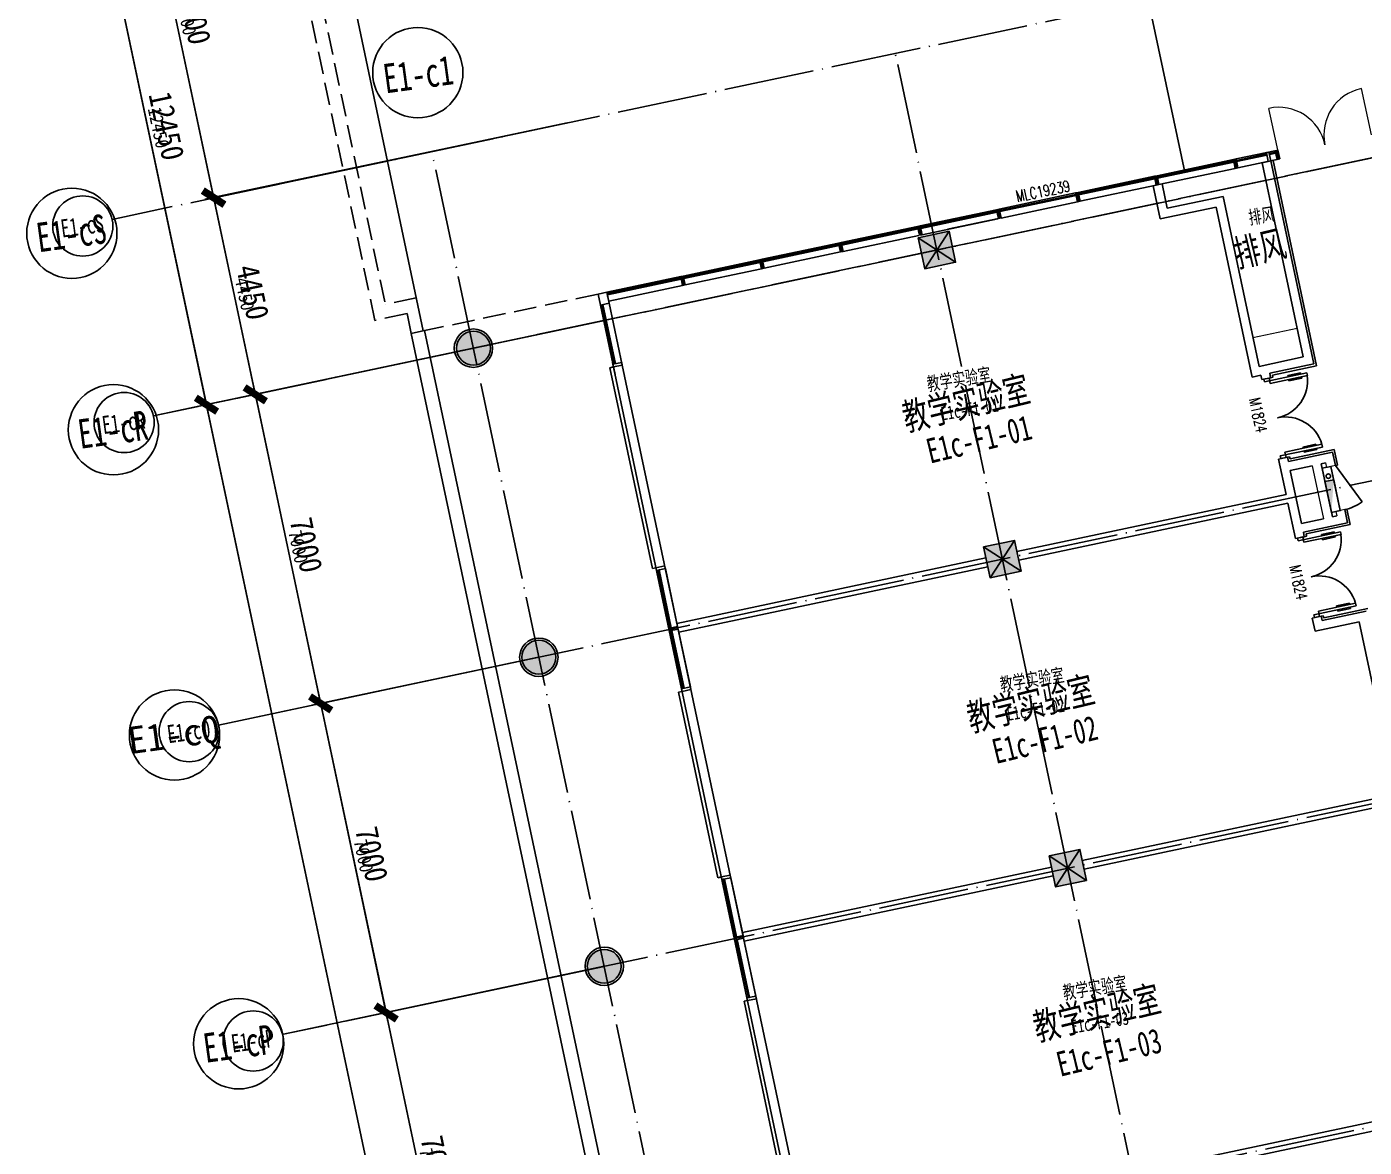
# Model space of a CAD drawing. Header units: millimetres. Extents: x 347599 to 1495443, y -100002 to 152717.
# Drawn here: x 1310786 to 1340429, y 75999 to 100825 of the extents above; entities that cross this region are included whole.
import ezdxf
from ezdxf.enums import TextEntityAlignment as Align

# ---------------------------------------------------------------- set-up
doc = ezdxf.new("R2010")
doc.units = ezdxf.units.MM
doc.header["$LTSCALE"] = 1000
doc.header["$PDMODE"] = 1
for name, pattern in [('DASH', [0.35, 0.25, -0.1]), ('E-RG-1F$0$$0$DOTE', [2.42, 2, -0.2, 0.02, -0.2]), ('XRE2$0$HIDDEN', [0.375, 0.25, -0.125])]:
    doc.linetypes.add(name, pattern=pattern)
doc.layers.get('0').update_dxf_attribs({"linetype": 'CONTINUOUS'})
doc.layers.get('Defpoints').update_dxf_attribs({"linetype": 'CONTINUOUS'})
for name, color, linetype in [('00外装饰面', 21, 'CONTINUOUS'), ('A-------', 18, 'CONTINUOUS'), ('A-SYMB-DOOR', 13, 'CONTINUOUS'), ('A-SYMB-DOOR1', 4, 'CONTINUOUS'), ('A—墙体', 7, 'CONTINUOUS'), ('A—文字索引', 40, 'CONTINUOUS'), ('A—楼梯、电梯、栏杆', 50, 'CONTINUOUS'), ('A—轴线、尺寸', 1, 'CONTINUOUS'), ('A—门窗', 135, 'CONTINUOUS'), ('E-RG-1F$0$A-DIMS-100', 1, 'CONTINUOUS'), ('E-RG-1F$0$A-SYMB', 4, 'CONTINUOUS'), ('E1-RI-1F$0$A-TILE', 44, 'CONTINUOUS'), ('I-平顶-消防设施（防火卷帘）', 10, 'CONTINUOUS'), ('I—平面—文字', 40, 'CONTINUOUS'), ('I—平面—文字（放大1：100）', 40, 'XRE2$0$HIDDEN'), ('I—平面—消防设施', 10, 'CONTINUOUS'), ('I—平面—装饰面层线', 192, 'CONTINUOUS'), ('I—平面—门', 22, 'CONTINUOUS'), ('轴线100', 1, 'CONTINUOUS')]:
    doc.layers.add(name, color=color, linetype=linetype)
for name, color, linetype, lineweight in [('E1-RI-1F$0$A-DOOR', 32, 'CONTINUOUS', 5), ('E1-RI-1F$0$A-GLAZ-CWMG', 3, 'CONTINUOUS', 5), ('E1-RI-1F$0$A-WALL', 7, 'CONTINUOUS', 5)]:
    doc.layers.add(name, color=color, linetype=linetype, lineweight=lineweight)
doc.styles.add('ARIAL', font='simhei.ttf', dxfattribs={"width": 0.9})
doc.styles.add('ECADI-TXT', font='simplex.shx', dxfattribs={"bigfont": 'hztxt.shx'})
doc.styles.add('XD2008', font='simhei.ttf', dxfattribs={"width": 0.7})
doc.dimstyles.new('200', dxfattribs={"dimscale": 200, "dimtxt": 2.5, "dimasz": 2, "dimexe": 1, "dimexo": 1, "dimgap": 0.8, "dimtad": 1, "dimdec": 0, "dimdsep": 46, "dimtxsty": 'ARIAL', "dimblk1": 'ARCHTICK', "dimblk2": 'ARCHTICK', "dimsah": 1, "dimcen": -0.9, "dimdle": 1, "dimclrd": 256, "dimclre": 256, "dimclrt": 40, "dimaunit": 1, "dimadec": 0, "dimazin": 0, "dimtfac": 0.35, "dimtdec": 0, "dimtix": 1, "dimtmove": 2, "dimatfit": 3, "dimldrblk": 'ARCHTICK', "dimfxl": 0, "dimtvp": 0.8, "dimtolj": 1, "dimtzin": 0, "dimarcsym": 0})
doc.dimstyles.new('副本 100', dxfattribs={"dimscale": 100, "dimtxt": 2.5, "dimasz": 2, "dimexe": 1, "dimexo": 1, "dimgap": 0.8, "dimtad": 1, "dimdec": 0, "dimdsep": 46, "dimtxsty": 'ARIAL', "dimblk1": 'ARCHTICK', "dimblk2": 'ARCHTICK', "dimsah": 1, "dimcen": -0.9, "dimdle": 1, "dimclrd": 256, "dimclre": 256, "dimclrt": 40, "dimaunit": 1, "dimadec": 0, "dimazin": 0, "dimtfac": 0.35, "dimtdec": 0, "dimtix": 1, "dimtmove": 2, "dimatfit": 3, "dimldrblk": 'ARCHTICK', "dimfxl": 0, "dimtvp": 0.8, "dimtolj": 1, "dimtzin": 0, "dimarcsym": 0})

# ---------------------------------------------------------------- blocks, each defined once
blk = doc.blocks.new('E1-RI-1F$0$$DORLIB2D$00000011')
for p, q in [((-0.483, 0.396), (-0.483, 0.235)), ((-0.483, 0.396), (-0.467, 0.396)), ((-0.467, 0.471), (-0.467, -0.062)), ((-0.467, 0.471), (-0.433, 0.471)), ((-0.433, 0.471), (-0.433, 0.004)), ((-0.417, 0.396), (-0.433, 0.396)), ((-0.417, 0.396), (-0.417, 0.235)), ((0.417, 0.396), (0.417, 0.235)), ((0.417, 0.396), (0.433, 0.396)), ((0.433, 0.471), (0.433, 0.004)), ((0.467, 0.471), (0.433, 0.471)), ((0.467, 0.471), (0.467, -0.062)), ((0.483, 0.396), (0.467, 0.396)), ((0.483, 0.396), (0.483, 0.235)), ((-0.483, 0.235), (-0.467, 0.235)), ((-0.417, 0.235), (-0.433, 0.235)), ((0.417, 0.235), (0.433, 0.235)), ((0.483, 0.235), (0.467, 0.235)), ((-0.5, 0.004), (-0.433, 0.004)), ((-0.5, 0.004), (-0.5, -0.062)), ((0.5, 0.004), (0.433, 0.004)), ((0.5, 0.004), (0.5, -0.062)), ((-0.5, -0.062), (-0.467, -0.062)), ((0.5, -0.062), (0.467, -0.062))]:
    blk.add_line(p, q)
for centre, start, end in [((-0.467, 0.004), 0, 85.904), ((0.467, 0.004), 94.096, 180)]:
    blk.add_arc(centre, 0.467, start, end)
blk = doc.blocks.new('E1-RI-1F$0$RECTANGULAR_MULLION_-_600A')
at = {"layer": 'E1-RI-1F$0$A-GLAZ-CWMG', "color": 9}
for p, q in [((28945, 83145), (28945, 84455)), ((29145, 84455), (29145, 83145))]:
    blk.add_line(p, q, dxfattribs=at)
blk = doc.blocks.new('E1-RI-1F$0$MRY_CW-DOOR-2_ALUMINUM_-_2')
at = {"layer": 'E1-RI-1F$0$A-DOOR'}
for p, q in [((-1000, 12.7), (-1000, 1009.525)), ((1000, 12.7), (1000, 1015.875))]:
    blk.add_line(p, q, dxfattribs=at)
for centre, radius, start, end in [((-1000, 12.7), 996.825, 360, 90), ((1000, 12.7), 1003.175, 90, 180)]:
    blk.add_arc(centre, radius, start, end, dxfattribs=at)
blk = doc.blocks.new('E1-RI-1F$0$RECTANGULAR_MULLION_-_6002')
at = {"layer": 'A—门窗'}
for p, q in [((28089, 115221), (29813, 115345)), ((29827, 115145), (28678, 115063))]:
    blk.add_line(p, q, dxfattribs=at)
blk = doc.blocks.new('E1-RI-1F$0$RECTANGULAR_MULLION_-_6003')
at = {"layer": 'A—门窗'}
for p, q in [((31657, 115477), (33381, 115601)), ((33396, 115401), (31671, 115277))]:
    blk.add_line(p, q, dxfattribs=at)
blk = doc.blocks.new('E1-RI-1F$0$RECTANGULAR_MULLION_-_6004')
at = {"layer": 'A—门窗'}
for p, q in [((26304, 115093), (28029, 115217)), ((28029, 115016), (26319, 114893))]:
    blk.add_line(p, q, dxfattribs=at)
blk = doc.blocks.new('E1-RI-1F$0$XFX-BX')
blk.add_lwpolyline([(0, 0), (0, 200), (700, 200), (700, 0)], close=True)
blk.add_solid([(0, 0), (0, 0), (700, 0), (700, 200)])
blk = doc.blocks.new('_ArchTick')
at = {"color": 0, "linetype": 'ByBlock', "const_width": 0.4}
blk.add_lwpolyline([(-0.5, -0.5), (0.5, 0.5)], dxfattribs=at)
blk = doc.blocks.new('*D208')
at = {"layer": 'A—轴线、尺寸', "linetype": 'ByBlock', "lineweight": -2}
for p, q in [((1320932, 93756), (1314573, 92410)), ((1314727, 92647), (1332983, 6408)), ((1339105, 7909), (1332746, 6562))]:
    blk.add_line(p, q, dxfattribs=at)
at = {"layer": 'Defpoints', "color": 0, "linetype": 'ByBlock'}
for p in [(1321128, 93798), (1339301, 7950), (1332942, 6604)]:
    blk.add_point(p, dxfattribs=at)
at = {"layer": 'A—轴线、尺寸', "linetype": 'ByBlock', "lineweight": -2, "xscale": 400, "yscale": 400, "zscale": 400}
for p, rotation in [((1314769, 92451), 101.9526484623862), ((1332942, 6604), 281.9526484623862)]:
    blk.add_blockref('_ArchTick', p, dxfattribs=dict(at, rotation=rotation))
at = {"layer": 'A—轴线、尺寸', "color": 40, "linetype": 'ByBlock', "insert": (1324259, 49613), "char_height": 500, "attachment_point": 5, "rotation": 281.9526, "style": 'ARIAL'}
blk.add_mtext('\\A1;87750', dxfattribs=at)
blk = doc.blocks.new('*D220')
at = {"layer": 'A—轴线、尺寸', "linetype": 'ByBlock', "lineweight": -2}
for p, q in [((1323446, 79978), (1318554, 78942)), ((1318708, 79180), (1320241, 71940)), ((1324895, 73130), (1320004, 72094))]:
    blk.add_line(p, q, dxfattribs=at)
at = {"layer": 'Defpoints', "color": 0, "linetype": 'ByBlock'}
for p in [(1323641, 80019), (1325091, 73171), (1320199, 72136)]:
    blk.add_point(p, dxfattribs=at)
at = {"layer": 'A—轴线、尺寸', "linetype": 'ByBlock', "lineweight": -2, "xscale": 400, "yscale": 400, "zscale": 400}
for p, rotation in [((1318750, 78984), 101.9526484623862), ((1320199, 72136), 281.9526484623862)]:
    blk.add_blockref('_ArchTick', p, dxfattribs=dict(at, rotation=rotation))
at = {"layer": 'A—轴线、尺寸', "color": 40, "linetype": 'ByBlock', "insert": (1319878, 75645), "char_height": 500, "attachment_point": 5, "rotation": 281.9526, "style": 'ARIAL'}
blk.add_mtext('\\A1;7000', dxfattribs=at)
blk = doc.blocks.new('*D221')
at = {"layer": 'A—轴线、尺寸', "linetype": 'ByBlock', "lineweight": -2}
for p, q in [((1321996, 86826), (1317104, 85791)), ((1317259, 86028), (1318791, 78788)), ((1323446, 79978), (1318554, 78942))]:
    blk.add_line(p, q, dxfattribs=at)
at = {"layer": 'Defpoints', "color": 0, "linetype": 'ByBlock'}
for p in [(1322192, 86868), (1323641, 80019), (1318750, 78984)]:
    blk.add_point(p, dxfattribs=at)
at = {"layer": 'A—轴线、尺寸', "linetype": 'ByBlock', "lineweight": -2, "xscale": 400, "yscale": 400, "zscale": 400}
for p, rotation in [((1317300, 85832), 101.9526484623862), ((1318750, 78984), 281.9526484623862)]:
    blk.add_blockref('_ArchTick', p, dxfattribs=dict(at, rotation=rotation))
at = {"layer": 'A—轴线、尺寸', "color": 40, "linetype": 'ByBlock', "insert": (1318429, 82493), "char_height": 500, "attachment_point": 5, "rotation": 281.9526, "style": 'ARIAL'}
blk.add_mtext('\\A1;7000', dxfattribs=at)
blk = doc.blocks.new('*D222')
at = {"layer": 'A—轴线、尺寸', "linetype": 'ByBlock', "lineweight": -2}
for p, q in [((1320546, 93674), (1315655, 92639)), ((1315809, 92876), (1317341, 85636)), ((1321996, 86826), (1317104, 85791))]:
    blk.add_line(p, q, dxfattribs=at)
at = {"layer": 'Defpoints', "color": 0, "linetype": 'ByBlock'}
for p in [(1320742, 93716), (1322192, 86868), (1317300, 85832)]:
    blk.add_point(p, dxfattribs=at)
at = {"layer": 'A—轴线、尺寸', "linetype": 'ByBlock', "lineweight": -2, "xscale": 400, "yscale": 400, "zscale": 400}
for p, rotation in [((1315850, 92680), 101.9526484623862), ((1317300, 85832), 281.9526484623862)]:
    blk.add_blockref('_ArchTick', p, dxfattribs=dict(at, rotation=rotation))
at = {"layer": 'A—轴线、尺寸', "color": 40, "linetype": 'ByBlock', "insert": (1316979, 89342), "char_height": 500, "attachment_point": 5, "rotation": 281.9526, "style": 'ARIAL'}
blk.add_mtext('\\A1;7000', dxfattribs=at)
blk = doc.blocks.new('*D223')
at = {"layer": 'A—轴线、尺寸', "linetype": 'ByBlock', "lineweight": -2}
for p, q in [((1322329, 106778), (1311995, 104590)), ((1312149, 104827), (1314810, 92256)), ((1321116, 93795), (1314573, 92410))]:
    blk.add_line(p, q, dxfattribs=at)
at = {"layer": 'Defpoints', "color": 0, "linetype": 'ByBlock'}
for p in [(1322524, 106819), (1321312, 93836), (1314769, 92451)]:
    blk.add_point(p, dxfattribs=at)
at = {"layer": 'A—轴线、尺寸', "linetype": 'ByBlock', "lineweight": -2, "xscale": 400, "yscale": 400, "zscale": 400}
for p, rotation in [((1312190, 104631), 101.9526484623862), ((1314769, 92451), 281.9526484623862)]:
    blk.add_blockref('_ArchTick', p, dxfattribs=dict(at, rotation=rotation))
at = {"layer": 'A—轴线、尺寸', "color": 40, "linetype": 'ByBlock', "insert": (1313883, 98627), "char_height": 500, "attachment_point": 5, "rotation": 281.9526, "style": 'ARIAL'}
blk.add_mtext('\\A1;12450', dxfattribs=at)
blk = doc.blocks.new('*D320')
at = {"layer": 'A—轴线、尺寸', "linetype": 'ByBlock', "lineweight": -2}
for p, q in [((1322667, 98672), (1314733, 96992)), ((1315892, 92484), (1314887, 97229)), ((1323589, 94318), (1315655, 92639))]:
    blk.add_line(p, q, dxfattribs=at)
at = {"layer": 'Defpoints', "color": 0, "linetype": 'ByBlock'}
for p in [(1322863, 98713), (1314929, 97034), (1323784, 94360)]:
    blk.add_point(p, dxfattribs=at)
at = {"layer": 'A—轴线、尺寸', "linetype": 'ByBlock', "lineweight": -2, "xscale": 400, "yscale": 400, "zscale": 400}
for p, rotation in [((1314929, 97034), 101.9544798032414), ((1315850, 92680), 281.9544798032413)]:
    blk.add_blockref('_ArchTick', p, dxfattribs=dict(at, rotation=rotation))
at = {"layer": 'A—轴线、尺寸', "color": 40, "linetype": 'ByBlock', "insert": (1315793, 94942), "char_height": 500, "attachment_point": 5, "rotation": 281.9545, "style": 'ARIAL'}
blk.add_mtext('\\A1;4450', dxfattribs=at)
blk = doc.blocks.new('*D321')
at = {"layer": 'A—轴线、尺寸', "linetype": 'ByBlock', "lineweight": -2}
for p, q in [((1321019, 106501), (1313083, 104830)), ((1314968, 96847), (1313237, 105067)), ((1322667, 98672), (1314731, 97002))]:
    blk.add_line(p, q, dxfattribs=at)
at = {"layer": 'Defpoints', "color": 0, "linetype": 'ByBlock'}
for p in [(1321215, 106542), (1313279, 104872), (1322863, 98713)]:
    blk.add_point(p, dxfattribs=at)
at = {"layer": 'A—轴线、尺寸', "linetype": 'ByBlock', "lineweight": -2, "xscale": 400, "yscale": 400, "zscale": 400}
for p, rotation in [((1313279, 104872), 101.8860233976403), ((1314926, 97043), 281.8860233976403)]:
    blk.add_blockref('_ArchTick', p, dxfattribs=dict(at, rotation=rotation))
at = {"layer": 'A—轴线、尺寸', "color": 40, "linetype": 'ByBlock', "insert": (1314506, 101042), "char_height": 500, "attachment_point": 5, "rotation": 281.886, "style": 'ARIAL'}
blk.add_mtext('\\A1;8000', dxfattribs=at)
blk = doc.blocks.new('E-RG-1F$0$十字坐标点')
at = {"layer": 'E-RG-1F$0$A-SYMB'}
for points in [[(-284, -98), (284, 98)], [(-98, 284), (98, -284)]]:
    blk.add_lwpolyline(points, dxfattribs=at)
blk = doc.blocks.new('ECADI-TAG-DOOR')
blk = doc.blocks.new('*D456')
at = {"layer": 'Defpoints', "color": 0, "linetype": 'Continuous'}
for p in [(1321128, 93798), (1339301, 7950), (1332942, 6604)]:
    blk.add_point(p, dxfattribs=at)
at = {"layer": '轴线100', "linetype": 'Continuous', "lineweight": -2}
for p, q in [((1321030, 93777), (1314671, 92431)), ((1314748, 92549), (1332963, 6506)), ((1339203, 7929), (1332844, 6583))]:
    blk.add_line(p, q, dxfattribs=at)
at = {"layer": '轴线100', "linetype": 'Continuous', "lineweight": -2, "xscale": 200, "yscale": 200, "zscale": 200}
for p, rotation in [((1314769, 92451), 101.9526484623766), ((1332942, 6604), 281.9526484623766)]:
    blk.add_blockref('_ArchTick', p, dxfattribs=dict(at, rotation=rotation))
at = {"layer": '轴线100', "color": 40, "linetype": 'Continuous', "insert": (1324082, 49576), "char_height": 300, "attachment_point": 5, "rotation": 281.9526, "style": 'ARIAL'}
blk.add_mtext('\\A1;87750', dxfattribs=at)
blk = doc.blocks.new('*D468')
at = {"layer": 'Defpoints', "color": 0, "linetype": 'Continuous'}
for p in [(1323641, 80019), (1325091, 73171), (1320199, 72136)]:
    blk.add_point(p, dxfattribs=at)
at = {"layer": '轴线100', "linetype": 'Continuous', "lineweight": -2}
for p, q in [((1323543, 79999), (1318652, 78963)), ((1318729, 79082), (1320220, 72038)), ((1324993, 73150), (1320102, 72115))]:
    blk.add_line(p, q, dxfattribs=at)
at = {"layer": '轴线100', "linetype": 'Continuous', "lineweight": -2, "xscale": 200, "yscale": 200, "zscale": 200}
for p, rotation in [((1318750, 78984), 101.9526484623766), ((1320199, 72136), 281.9526484623766)]:
    blk.add_blockref('_ArchTick', p, dxfattribs=dict(at, rotation=rotation))
at = {"layer": '轴线100', "color": 40, "linetype": 'Continuous', "insert": (1319701, 75608), "char_height": 300, "attachment_point": 5, "rotation": 281.9526, "style": 'ARIAL'}
blk.add_mtext('\\A1;7000', dxfattribs=at)
blk = doc.blocks.new('*D469')
at = {"layer": 'Defpoints', "color": 0, "linetype": 'Continuous'}
for p in [(1322192, 86868), (1323641, 80019), (1318750, 78984)]:
    blk.add_point(p, dxfattribs=at)
at = {"layer": '轴线100', "linetype": 'Continuous', "lineweight": -2}
for p, q in [((1322094, 86847), (1317202, 85811)), ((1317279, 85930), (1318770, 78886)), ((1323543, 79999), (1318652, 78963))]:
    blk.add_line(p, q, dxfattribs=at)
at = {"layer": '轴线100', "linetype": 'Continuous', "lineweight": -2, "xscale": 200, "yscale": 200, "zscale": 200}
for p, rotation in [((1317300, 85832), 101.9526484623766), ((1318750, 78984), 281.9526484623766)]:
    blk.add_blockref('_ArchTick', p, dxfattribs=dict(at, rotation=rotation))
at = {"layer": '轴线100', "color": 40, "linetype": 'Continuous', "insert": (1318251, 82456), "char_height": 300, "attachment_point": 5, "rotation": 281.9526, "style": 'ARIAL'}
blk.add_mtext('\\A1;7000', dxfattribs=at)
blk = doc.blocks.new('*D470')
at = {"layer": 'Defpoints', "color": 0, "linetype": 'Continuous'}
for p in [(1320742, 93716), (1322192, 86868), (1317300, 85832)]:
    blk.add_point(p, dxfattribs=at)
at = {"layer": '轴线100', "linetype": 'Continuous', "lineweight": -2}
for p, q in [((1320644, 93695), (1315752, 92660)), ((1315830, 92778), (1317321, 85734)), ((1322094, 86847), (1317202, 85811))]:
    blk.add_line(p, q, dxfattribs=at)
at = {"layer": '轴线100', "linetype": 'Continuous', "lineweight": -2, "xscale": 200, "yscale": 200, "zscale": 200}
for p, rotation in [((1315850, 92680), 101.9526484623766), ((1317300, 85832), 281.9526484623766)]:
    blk.add_blockref('_ArchTick', p, dxfattribs=dict(at, rotation=rotation))
at = {"layer": '轴线100', "color": 40, "linetype": 'Continuous', "insert": (1316802, 89304), "char_height": 300, "attachment_point": 5, "rotation": 281.9526, "style": 'ARIAL'}
blk.add_mtext('\\A1;7000', dxfattribs=at)
blk = doc.blocks.new('*D471')
at = {"layer": 'Defpoints', "color": 0, "linetype": 'Continuous'}
for p in [(1322524, 106819), (1321312, 93836), (1314769, 92451)]:
    blk.add_point(p, dxfattribs=at)
at = {"layer": '轴线100', "linetype": 'Continuous', "lineweight": -2}
for p, q in [((1322426, 106798), (1312092, 104611)), ((1312170, 104729), (1314789, 92353)), ((1321214, 93816), (1314671, 92431))]:
    blk.add_line(p, q, dxfattribs=at)
at = {"layer": '轴线100', "linetype": 'Continuous', "lineweight": -2, "xscale": 200, "yscale": 200, "zscale": 200}
for p, rotation in [((1312190, 104631), 101.9526484623766), ((1314769, 92451), 281.9526484623766)]:
    blk.add_blockref('_ArchTick', p, dxfattribs=dict(at, rotation=rotation))
at = {"layer": '轴线100', "color": 40, "linetype": 'Continuous', "insert": (1313706, 98589), "char_height": 300, "attachment_point": 5, "rotation": 281.9526, "style": 'ARIAL'}
blk.add_mtext('\\A1;12450', dxfattribs=at)
blk = doc.blocks.new('*D564')
at = {"layer": 'Defpoints', "color": 0, "linetype": 'Continuous'}
for p in [(1322863, 98713), (1314929, 97034), (1323784, 94360)]:
    blk.add_point(p, dxfattribs=at)
at = {"layer": '轴线100', "linetype": 'Continuous', "lineweight": -2}
for p, q in [((1322765, 98693), (1314831, 97013)), ((1315871, 92582), (1314908, 97131)), ((1323686, 94339), (1315753, 92659))]:
    blk.add_line(p, q, dxfattribs=at)
at = {"layer": '轴线100', "linetype": 'Continuous', "lineweight": -2, "xscale": 200, "yscale": 200, "zscale": 200}
for p, rotation in [((1314929, 97034), 101.9544798032414), ((1315850, 92680), 281.9544798032413)]:
    blk.add_blockref('_ArchTick', p, dxfattribs=dict(at, rotation=rotation))
at = {"layer": '轴线100', "color": 40, "linetype": 'Continuous', "insert": (1315616, 94905), "char_height": 300, "attachment_point": 5, "rotation": 281.9545, "style": 'ARIAL'}
blk.add_mtext('\\A1;4450', dxfattribs=at)
blk = doc.blocks.new('*D565')
at = {"layer": 'Defpoints', "color": 0, "linetype": 'Continuous'}
for p in [(1321215, 106542), (1313279, 104872), (1322863, 98713)]:
    blk.add_point(p, dxfattribs=at)
at = {"layer": '轴线100', "linetype": 'Continuous', "lineweight": -2}
for p, q in [((1321117, 106521), (1313181, 104851)), ((1314947, 96945), (1313258, 104969)), ((1322765, 98693), (1314829, 97022))]:
    blk.add_line(p, q, dxfattribs=at)
at = {"layer": '轴线100', "linetype": 'Continuous', "lineweight": -2, "xscale": 200, "yscale": 200, "zscale": 200}
for p, rotation in [((1313279, 104872), 101.8860233976403), ((1314926, 97043), 281.8860233976403)]:
    blk.add_blockref('_ArchTick', p, dxfattribs=dict(at, rotation=rotation))
at = {"layer": '轴线100', "color": 40, "linetype": 'Continuous', "insert": (1314329, 101005), "char_height": 300, "attachment_point": 5, "rotation": 281.886, "style": 'ARIAL'}
blk.add_mtext('\\A1;8000', dxfattribs=at)

msp = doc.modelspace()

# ---------------------------------------------------------------- hatches: boundary and pattern name
at = {"layer": 'A-------'}
for points in [[(1330542.9, 96148.3), (1331227.8, 96293.2), (1331372.7, 95608.4), (1330687.9, 95463.5)], [(1331992.7, 89300), (1332677.5, 89445), (1332822.5, 88760.2), (1332137.6, 88615.2)], [(1333442.4, 82451.8), (1334127.2, 82596.8), (1334272.2, 81912), (1333587.4, 81767)]]:
    msp.add_hatch(color=256, dxfattribs=at).paths.add_polyline_path(points)
h = msp.add_hatch(color=256, dxfattribs=at)
edge = h.paths.add_edge_path()
edge.add_arc((1320685.5, 93703.8), 375, 0, 360)
h = msp.add_hatch(color=256, dxfattribs=at)
edge = h.paths.add_edge_path()
edge.add_arc((1322135.2, 86855.5), 375, 0, 360)
h = msp.add_hatch(color=256, dxfattribs=at)
edge = h.paths.add_edge_path()
edge.add_arc((1323584.9, 80007.3), 375, 0, 360)

# ---------------------------------------------------------------- linework, layer by layer
at = {"elevation": 0}
for points in [[(1330542.9, 96148.3), (1331227.8, 96293.2), (1331372.7, 95608.4), (1330687.9, 95463.5)], [(1331992.7, 89300), (1332677.5, 89445), (1332822.5, 88760.2), (1332137.6, 88615.2)], [(1333442.4, 82451.8), (1334127.2, 82596.8), (1334272.2, 81912), (1333587.4, 81767)]]:
    msp.add_lwpolyline(points, close=True, dxfattribs=at)
for centre in [(1320685.5, 93703.8, 0), (1322135.2, 86855.5, 0), (1323584.9, 80007.3, 0)]:
    msp.add_circle(centre, 375)
at = {"layer": '00外装饰面', "linetype": 'ByBlock', "ltscale": 5}
for centre in [(1320683.9, 93703.4), (1322135.2, 86855.5), (1323584.9, 80007.3)]:
    msp.add_circle(centre, 425, dxfattribs=at)
at = {"layer": 'A—墙体'}
for p, q in [((1339311.8, 93353.8), (1338359.2, 97853.9)), ((1339074.7, 93508), (1338163.5, 97812.5)), ((1335907.2, 96568.3), (1335752, 97302)), ((1336061.5, 96805.4), (1335947.6, 97343.4)), ((1336061.5, 96805.4), (1337299.1, 97067.4)), ((1338096.4, 93300.9), (1337299.1, 97067.4)), ((1335907.2, 96568.3), (1337144.8, 96830.3)), ((1337942.2, 93063.8), (1337144.8, 96830.3)), ((1338096.4, 93300.9), (1339074.7, 93508)), ((1323984.7, 93328.7), (1332391.3, 53617.4)), ((1337942.2, 93063.8), (1338137.8, 93105.2)), ((1338158.5, 93007.4), (1338137.8, 93105.2)), ((1338333.5, 93146.6), (1339311.8, 93353.8)), ((1338354.2, 93048.8), (1338333.5, 93146.6)), ((1338158.5, 93007.4), (1338354.2, 93048.8)), ((1338747.7, 91190), (1339726, 91397.1)), ((1339788.2, 91103.6), (1339726, 91397.1)), ((1338531.3, 91246.4), (1338727, 91287.8)), ((1338697, 90463.8), (1338531.3, 91246.4)), ((1338747.7, 91190), (1338727, 91287.8)), ((1338789.1, 90994.3), (1339278.3, 91097.9)), ((1339473.9, 91139.3), (1339571.8, 91160)), ((1339722.5, 89965.3), (1339473.9, 91139.3)), ((1339037.6, 89820.4), (1338789.1, 90994.3)), ((1332729.3, 89200.4), (1338697, 90463.8)), ((1332770.7, 89004.8), (1338738.4, 90268.1)), ((1338738.4, 90268.1), (1338904.1, 89485.4)), ((1340057.4, 89831.8), (1339995.3, 90125.3)), ((1339037.6, 89820.4), (1339526.8, 89923.9)), ((1339079.1, 89624.7), (1340057.4, 89831.8)), ((1339722.5, 89965.3), (1339820.3, 89986)), ((1338904.1, 89485.4), (1339099.8, 89526.9)), ((1339079.1, 89624.7), (1339099.8, 89526.9)), ((1325196.2, 87605.7), (1332044.4, 89055.5)), ((1325237.6, 87410.1), (1332085.9, 88859.8)), ((1339276.9, 87724.5), (1339472.6, 87765.9)), ((1339472.6, 87765.9), (1339493.3, 87668.1)), ((1339493.3, 87668.1), (1340471.6, 87875.2)), ((1339276.9, 87724.5), (1339339, 87431)), ((1339339, 87431), (1340317.3, 87638.1)), ((1339827.5, 87534.4), (1340317.3, 87638.1)), ((1341125.1, 83822.6), (1340317.3, 87638.1)), ((1334179, 82352.2), (1341125.7, 83822.8)), ((1334220.4, 82156.5), (1341166.9, 83627.1)), ((1326645.9, 80757.5), (1333494.2, 82207.2)), ((1326687.4, 80561.8), (1333535.6, 82011.6)), ((1335628.7, 75504), (1341596.5, 76767.3)), ((1335670.1, 75308.3), (1341637.9, 76571.6))]:
    msp.add_line(p, q, dxfattribs=at)
at = {"layer": 'A—楼梯、电梯、栏杆', "linetype": 'DASH', "ltscale": 2}
for p, q in [((1311048.7, 129723.8), (1318501.7, 94319.2)), ((1311408.6, 129470.2), (1318733.4, 94674.8)), ((1323447.6, 94901.6), (1319572.7, 94085.9)), ((1319418.2, 94819.8), (1318733, 94674.8)), ((1319214.6, 94470.1), (1318501.7, 94319.2)), ((1319307.9, 94029.8), (1319214.6, 94470.1)), ((1319601.3, 94091.9), (1319307.9, 94029.8)), ((1319601.3, 94091.9), (1319307.9, 94029.8))]:
    msp.add_line(p, q, dxfattribs=at)
at = {"layer": 'A—楼梯、电梯、栏杆'}
for p, q in [((1334111.2, 108658.5), (1336451.4, 97603.5)), ((1316923.4, 106671.2), (1319572.7, 94085.9)), ((1319307.9, 94029.8), (1339221.2, -34.8)), ((1319601.3, 94091.9), (1338211.4, 6183.6)), ((1319601.3, 94091.9), (1339517.8, 12.6))]:
    msp.add_line(p, q, dxfattribs=at)
at = {"layer": 'A—轴线、尺寸', "linetype": 'E-RG-1F$0$$0$DOTE'}
for p, q in [((1347156.8, 103856.2), (1312676.9, 96557)), ((1350566.1, 100029.3), (1313593.5, 92202.4)), ((1338807, 8100.8), (1319763.9, 98057.3)), ((1351524.5, 93077), (1315035.2, 85352.5)), ((1352950.3, 86223.7), (1316477, 78502.6)), ((1354400.1, 79375.5), (1317918.8, 71652.7))]:
    msp.add_line(p, q, dxfattribs=at)
at = {"layer": 'A—轴线、尺寸', "linetype": 'ByBlock'}
for centre in [(1319452.4, 99809), (1311785.6, 96249.3), (1312707.2, 91895.8), (1314059.6, 85133.2), (1315484.3, 78290.9)]:
    msp.add_circle(centre, 1000, dxfattribs=at)
at = {"layer": 'A—门窗'}
for p, q in [((1337535.4, 97852.7), (1335844, 97494.7)), ((1335849.3, 97469.8), (1337540.6, 97827.9)), ((1337540.6, 97827.9), (1337535.4, 97852.7)), ((1337587.7, 97895), (1338484.1, 98084.7)), ((1338265.4, 98007.2), (1337594.1, 97865.1)), ((1337599.3, 97840.3), (1338270.6, 97982.4)), ((1337629.1, 97699.4), (1338525.5, 97889.1)), ((1338359.2, 97853.9), (1338163.5, 97812.5)), ((1338270.6, 97982.4), (1338265.4, 98007.2)), ((1338324.1, 98019.7), (1338461, 98048.6)), ((1338329.3, 97994.8), (1338466.3, 98023.8)), ((1335785.3, 97482.3), (1334094, 97124.3)), ((1334099.3, 97099.4), (1335790.6, 97457.4)), ((1335790.6, 97457.4), (1335785.3, 97482.3)), ((1335844, 97494.7), (1335849.3, 97469.8)), ((1334035.3, 97111.8), (1332344, 96753.8)), ((1332349.3, 96729), (1334040.6, 97087)), ((1334040.6, 97087), (1334035.3, 97111.8)), ((1334094, 97124.3), (1334099.3, 97099.4)), ((1332285.3, 96741.4), (1330594, 96383.4)), ((1330599.3, 96358.5), (1332290.6, 96716.6)), ((1332290.6, 96716.6), (1332285.3, 96741.4)), ((1332344, 96753.8), (1332349.3, 96729)), ((1330535.3, 96371), (1328844, 96013)), ((1328849.3, 95988.1), (1330540.6, 96346.1)), ((1330540.6, 96346.1), (1330535.3, 96371)), ((1330594, 96383.4), (1330599.3, 96358.5)), ((1328785.3, 96000.5), (1327094, 95642.5)), ((1327099.2, 95617.7), (1328790.6, 95975.7)), ((1328790.6, 95975.7), (1328785.3, 96000.5)), ((1328844, 96013), (1328849.3, 95988.1)), ((1327035.3, 95630.1), (1325344, 95272.1)), ((1325349.2, 95247.2), (1327040.5, 95605.3)), ((1327040.5, 95605.3), (1327035.3, 95630.1)), ((1327094, 95642.5), (1327099.2, 95617.7)), ((1323643.3, 94943), (1325278.9, 95289.6)), ((1325285.3, 95259.7), (1323649.9, 94913.5)), ((1323655.2, 94888.7), (1325290.5, 95234.8)), ((1325290.5, 95234.8), (1325285.3, 95259.7)), ((1325344, 95272.1), (1325349.2, 95247.2)), ((1323824.2, 93121.3), (1323447.3, 94901.5)), ((1323643.3, 94943), (1323447.6, 94901.6)), ((1323447.6, 94901.6), (1323499.4, 94657)), ((1323695.1, 94698.4), (1323643.3, 94943)), ((1323659.9, 94864.5), (1323665.2, 94839.7)), ((1325320.4, 95093.9), (1323685, 94747.7)), ((1323499.4, 94657), (1323695.1, 94698.4)), ((1323529, 94663.3), (1323806.5, 93352.3)), ((1323831.3, 93357.6), (1323553.8, 94668.5)), ((1323694.8, 94698.4), (1323984.7, 93328.7))]:
    msp.add_line(p, q, dxfattribs=at)
at = {"layer": 'A—门窗', "extrusion": (0, 0, -1)}
for p, q in [((1337587.7, 97895), (1337529, 97882.6)), ((1337529, 97882.6), (1337570.4, 97686.9)), ((1337629.1, 97699.4), (1337587.7, 97895)), ((1338317.8, 98049.5), (1338259.1, 98037.1)), ((1338259.1, 98037.1), (1338300.5, 97841.5)), ((1338300.5, 97841.5), (1338359.2, 97853.9)), ((1338359.2, 97853.9), (1338317.8, 98049.5)), ((1338513.4, 98091), (1338454.7, 98078.5)), ((1338454.7, 98078.5), (1338496.1, 97882.9)), ((1338496.1, 97882.9), (1338554.8, 97895.3)), ((1338554.8, 97895.3), (1338513.4, 98091)), ((1337570.4, 97686.9), (1337629.1, 97699.4)), ((1335837.7, 97524.6), (1335779, 97512.2)), ((1335779, 97512.2), (1335820.4, 97316.5)), ((1335879.1, 97328.9), (1335837.7, 97524.6)), ((1334087.7, 97154.1), (1334029, 97141.7)), ((1334029, 97141.7), (1334070.4, 96946.1)), ((1334070.4, 96946.1), (1334129.1, 96958.5)), ((1334129.1, 96958.5), (1334087.7, 97154.1)), ((1332337.7, 96783.7), (1332279, 96771.3)), ((1332279, 96771.3), (1332320.4, 96575.6)), ((1332379.1, 96588.1), (1332337.7, 96783.7)), ((1330587.7, 96413.3), (1330529, 96400.9)), ((1330529, 96400.9), (1330570.4, 96205.2)), ((1330629.1, 96217.6), (1330587.7, 96413.3)), ((1332320.4, 96575.6), (1332379.1, 96588.1)), ((1328837.7, 96042.8), (1328779, 96030.4)), ((1328779, 96030.4), (1328820.4, 95834.8)), ((1328879.1, 95847.2), (1328837.7, 96042.8)), ((1327087.7, 95672.4), (1327029, 95660)), ((1327029, 95660), (1327070.4, 95464.3)), ((1327070.4, 95464.3), (1327129.1, 95476.7)), ((1327129.1, 95476.7), (1327087.7, 95672.4)), ((1325337.6, 95302), (1325278.9, 95289.6)), ((1325278.9, 95289.6), (1325320.4, 95093.9)), ((1325379.1, 95106.3), (1325337.6, 95302)), ((1323985, 93328.8), (1323972.6, 93387.5))]:
    msp.add_line(p, q, dxfattribs=at)
at = {"layer": 'A—门窗', "color": 252, "linetype": 'Continuous'}
for p, q in [((1336574.1, 97649.2), (1336579.3, 97624.4)), ((1323768.3, 93385.3), (1333795.5, 46018.5)), ((1323789.3, 93287.4), (1323985, 93328.8)), ((1324927, 88877.6), (1324731.3, 88836.1)), ((1324731.3, 88836.1), (1324743.7, 88777.4)), ((1324743.7, 88777.4), (1324939.4, 88818.9)), ((1324798.5, 88789), (1324773.6, 88783.8)), ((1324773.6, 88783.8), (1325044.9, 87502.2)), ((1325069.8, 87507.4), (1324798.5, 88789)), ((1325044.9, 87502.2), (1325069.8, 87507.4)), ((1325082.2, 87448.7), (1325057.4, 87443.5)), ((1325353.5, 86167.1), (1325082.2, 87448.7)), ((1325057.4, 87443.5), (1325328.7, 86161.9)), ((1325328.7, 86161.9), (1325353.5, 86167.1)), ((1326376.7, 82029.3), (1326181, 81987.9)), ((1326181, 81987.9), (1326193.5, 81929.2)), ((1326193.5, 81929.2), (1326389.1, 81970.6)), ((1326248.2, 81940.8), (1326223.3, 81935.5)), ((1326223.3, 81935.5), (1326494.7, 80653.9)), ((1326519.5, 80659.2), (1326248.2, 81940.8)), ((1326389.1, 81970.6), (1326376.7, 82029.3)), ((1326494.7, 80653.9), (1326519.5, 80659.2)), ((1326531.9, 80600.5), (1326507.1, 80595.2)), ((1326507.1, 80595.2), (1326778.4, 79313.6)), ((1326803.2, 79318.9), (1326531.9, 80600.5)), ((1326778.4, 79313.6), (1326803.2, 79318.9))]:
    msp.add_line(p, q, dxfattribs=at)
at = {"layer": 'A—门窗', "color": 252, "linetype": 'Continuous', "extrusion": (0, 0, -1)}
for p, q in [((1335820.4, 97316.5), (1335879.1, 97328.9)), ((1330570.4, 96205.2), (1330629.1, 96217.6)), ((1328820.4, 95834.8), (1328879.1, 95847.2)), ((1325320.4, 95093.9), (1325379.1, 95106.3)), ((1323972.6, 93387.5), (1323776.9, 93346.1)), ((1323776.9, 93346.1), (1323789.3, 93287.4)), ((1323789.3, 93287.4), (1323985, 93328.8)), ((1325210.7, 87537.3), (1325015, 87495.8)), ((1325015, 87495.8), (1325027.5, 87437.1)), ((1325027.5, 87437.1), (1325223.1, 87478.6)), ((1325494.4, 86197), (1325298.8, 86155.5)), ((1325298.8, 86155.5), (1325311.2, 86096.8)), ((1325311.2, 86096.8), (1325506.9, 86138.3)), ((1325506.9, 86138.3), (1325494.4, 86197)), ((1326660.4, 80689), (1326464.8, 80647.6)), ((1326464.8, 80647.6), (1326477.2, 80588.9)), ((1326477.2, 80588.9), (1326672.9, 80630.3)), ((1326672.9, 80630.3), (1326660.4, 80689)), ((1326944.2, 79348.7), (1326748.5, 79307.3)), ((1326748.5, 79307.3), (1326760.9, 79248.6)), ((1326760.9, 79248.6), (1326956.6, 79290)), ((1326956.6, 79290), (1326944.2, 79348.7))]:
    msp.add_line(p, q, dxfattribs=at)
at = {"layer": 'A—门窗'}
for points in [[(1337558.4, 97888.8), (1337599.8, 97693.1)], [(1338484.1, 98084.7), (1338525.5, 97889.1)], [(1335808.4, 97518.4), (1335849.8, 97322.7)], [(1334058.4, 97147.9), (1334099.8, 96952.3)], [(1332308.3, 96777.5), (1332349.8, 96581.8)], [(1330558.3, 96407.1), (1330599.8, 96211.4)], [(1328808.3, 96036.6), (1328849.7, 95841)], [(1327058.3, 95666.2), (1327099.7, 95470.5)], [(1325308.3, 95295.8), (1325349.7, 95100.1)]]:
    msp.add_lwpolyline(points, dxfattribs=at)
at = {"layer": 'Defpoints'}
for p, q in [((1330542.9, 96148.3, 0), (1331372.7, 95608.4, 0)), ((1330687.9, 95463.5, 0), (1331227.8, 96293.2, 0)), ((1331992.7, 89300, 0), (1332822.5, 88760.2, 0)), ((1332137.6, 88615.2, 0), (1332677.5, 89445, 0)), ((1333442.4, 82451.8, 0), (1334272.2, 81912, 0)), ((1333587.4, 81767, 0), (1334127.2, 82596.8, 0))]:
    msp.add_line(p, q, dxfattribs=at)
at = {"layer": 'E-RG-1F$0$A-DIMS-100', "ltscale": 3}
for p, q in [((1320685.5, 93703.8), (1313593.5, 92202.4)), ((1322135.2, 86855.5), (1315035.2, 85352.5)), ((1323584.9, 80007.3), (1316477, 78502.6))]:
    msp.add_line(p, q, dxfattribs=at)
at = {"layer": 'E1-RI-1F$0$A-GLAZ-CWMG'}
msp.add_line((1324939.4, 88818.9), (1324927, 88877.6), dxfattribs=at)
at = {"layer": 'E1-RI-1F$0$A-GLAZ-CWMG', "extrusion": (0, 0, -1)}
msp.add_line((1325223.1, 87478.6), (1325210.7, 87537.3), dxfattribs=at)
at = {"layer": 'E1-RI-1F$0$A-TILE', "color": 44}
for p, q in [((1323789.3, 93287.4), (1323710.8, 93270.7)), ((1323710.8, 93270.7), (1324653, 88819.6)), ((1324731.3, 88836.1), (1324653, 88819.6)), ((1325311.2, 86096.8), (1325232.9, 86080.3)), ((1325232.9, 86080.3), (1326102.8, 81971.3)), ((1326181, 81987.9), (1326102.8, 81971.3)), ((1326760.9, 79248.6), (1326682.7, 79232)), ((1326682.7, 79232), (1327552.5, 75123.1))]:
    msp.add_line(p, q, dxfattribs=at)
at = {"layer": 'E1-RI-1F$0$A-WALL'}
for p, q in [((1337963.2, 93937.1), (1338941.6, 94144.2)), ((1339278.3, 91097.9), (1339526.8, 89923.9)), ((1339571.8, 91160), (1339592.5, 91062.2)), ((1339788.2, 91103.6), (1339592.5, 91062.2)), ((1339995.3, 90125.3), (1339799.6, 90083.9)), ((1339799.6, 90083.9), (1339820.3, 89986))]:
    msp.add_line(p, q, dxfattribs=at)
at = {"layer": 'I-平顶-消防设施（防火卷帘）'}
msp.add_line((1339788.2, 91103.6), (1340386.3, 90302.3), dxfattribs=at)
msp.add_circle((1339634, 90866.5), 50, dxfattribs=at)
msp.add_arc((1339788.2, 91103.6), 1000, 281.95265, 306.74044, dxfattribs=at)
at = {"layer": 'I—平面—消防设施'}
msp.add_lwpolyline([(1339897.7, 90104.7), (1339690.3, 91083), (1339494.7, 91041.5), (1339702.1, 90063.2)], close=True, dxfattribs=at)
at = {"layer": 'I—平面—装饰面层线'}
for p, q in [((1339371.1, 93315.2), (1338408.1, 97864.2)), ((1338392.8, 93108.1), (1339371.1, 93315.2)), ((1338403.1, 93059.2), (1338392.8, 93108.1)), ((1338354.2, 93048.8), (1338403.1, 93059.2)), ((1338786.3, 91249.3), (1339764.6, 91456.4)), ((1339837.1, 91114), (1339764.6, 91456.4)), ((1338727, 91287.8), (1338775.9, 91298.2)), ((1338786.3, 91249.3), (1338775.9, 91298.2)), ((1339788.2, 91103.6), (1339837.1, 91114)), ((1339995.3, 90125.3), (1340044.2, 90135.7)), ((1340116.7, 89793.2), (1340044.2, 90135.7)), ((1339099.8, 89526.9), (1339148.7, 89537.2)), ((1339138.3, 89586.1), (1340116.7, 89793.2)), ((1339138.3, 89586.1), (1339148.7, 89537.2)), ((1339472.6, 87765.9), (1339521.5, 87776.2)), ((1339521.5, 87776.2), (1339531.8, 87727.3)), ((1339531.8, 87727.3), (1340510.2, 87934.4))]:
    msp.add_line(p, q, dxfattribs=at)
at = {"layer": '轴线100', "linetype": 'E-RG-1F$0$$0$DOTE'}
for p, q in [((1347156.8, 103856.2), (1312676.9, 96557)), ((1350550, 3328.7), (1330036.2, 100231.9)), ((1350098.7, 99930.3), (1313593.5, 92202.4)), ((1338807, 8100.8), (1319763.9, 98057.3)), ((1351524.5, 93077), (1315035.2, 85352.5)), ((1352950.3, 86223.7), (1316477, 78502.6)), ((1354400.1, 79375.5), (1317918.8, 71652.7))]:
    msp.add_line(p, q, dxfattribs=at)
at = {"layer": '轴线100', "linetype": 'ByBlock'}
for centre in [(1312026.8, 96409.6), (1312943.3, 92055.1), (1314384.8, 85206.3), (1315805.3, 78351.9)]:
    msp.add_circle(centre, 666.7, dxfattribs=at)

# ---------------------------------------------------------------- block references
at = {"layer": 'A-SYMB-DOOR'}
ref = msp.add_blockref('ECADI-TAG-DOOR', (1334296.4, 96514.5), dxfattribs=dict(at, xscale=100.0000000022703, yscale=100.0000000022703, zscale=100.0000000022703, rotation=11.41451019084998))
ref.add_attrib('门窗主编号1', 'MLC19239', dxfattribs={"height": 250, "rotation": 11.41451, "style": 'ECADI-TXT', "width": 0.7}).set_placement((1333926.9, 97183), align=Align.RIGHT)
at = {"layer": 'A-SYMB-DOOR1'}
ref = msp.add_blockref('ECADI-TAG-DOOR', (1337371.3, 91433.9), dxfattribs=dict(at, xscale=100.0000000022704, yscale=100.0000000022704, zscale=100.0000000022704, rotation=281.9731040338612))
ref.add_attrib('门窗主编号1', 'M1824', dxfattribs={"layer": 'A-SYMB-DOOR', "height": 250, "rotation": 281.9731, "style": 'ECADI-TXT', "width": 0.7}).set_placement((1338036.2, 91810), align=Align.RIGHT)
ref = msp.add_blockref('ECADI-TAG-DOOR', (1338264.8, 87728.8), dxfattribs=dict(at, xscale=100.0000000022704, yscale=100.0000000022704, zscale=100.0000000022704, rotation=281.9731040338612))
ref.add_attrib('门窗主编号1', 'M1824', dxfattribs={"layer": 'A-SYMB-DOOR', "height": 250, "rotation": 281.9731, "style": 'ECADI-TXT', "width": 0.7}).set_placement((1338929.7, 88104.8), align=Align.RIGHT)
at = {"layer": 'A—门窗', "rotation": 7.847296251719072}
for name, p in [('E1-RI-1F$0$RECTANGULAR_MULLION_-_6003', (1320243.5, -21193.2)), ('E1-RI-1F$0$RECTANGULAR_MULLION_-_6003', (1318493.5, -21563.6)), ('E1-RI-1F$0$RECTANGULAR_MULLION_-_6003', (1316743.5, -21934)), ('E1-RI-1F$0$RECTANGULAR_MULLION_-_6002', (1318493.5, -21563.6)), ('E1-RI-1F$0$RECTANGULAR_MULLION_-_6004', (1320243.5, -21193.2)), ('E1-RI-1F$0$RECTANGULAR_MULLION_-_6004', (1318493.5, -21563.6)), ('E1-RI-1F$0$RECTANGULAR_MULLION_-_6003', (1311493.5, -23045.3)), ('E1-RI-1F$0$RECTANGULAR_MULLION_-_6003', (1309743.5, -23415.8))]:
    msp.add_blockref(name, p, dxfattribs=at)
at = {"layer": 'A—门窗', "color": 252, "linetype": 'Continuous', "rotation": 11.95264847546365}
for p in [(1314200.8, -1181.4), (1315366.7, -6689.3), (1315650.5, -8029.6)]:
    msp.add_blockref('E1-RI-1F$0$RECTANGULAR_MULLION_-_600A', p, dxfattribs=at)
at = {"layer": 'Defpoints', "color": 1, "rotation": 352.929339651876}
msp.add_blockref('E-RG-1F$0$十字坐标点', (1320685.5, 93703.8), dxfattribs=at)
at = {"layer": 'E1-RI-1F$0$A-GLAZ-CWMG', "color": 9, "rotation": 11.95264847546365}
msp.add_blockref('E1-RI-1F$0$RECTANGULAR_MULLION_-_600A', (1313917, 158.9), dxfattribs=at)
at = {"layer": 'I-平顶-消防设施（防火卷帘）', "xscale": -1, "rotation": 281.977062229859}
msp.add_blockref('E1-RI-1F$0$XFX-BX', (1339702.1, 90063.2), dxfattribs=at)
at = {"layer": 'I—平面—门'}
for name, p, xscale, yscale, zscale, rotation in [('E1-RI-1F$0$MRY_CW-DOOR-2_ALUMINUM_-_2', (1339564.1, 98197.5), 1.049999999999999, 1.049999999999999, 1.049999999999999, 11.95165889316293), ('E1-RI-1F$0$$DORLIB2D$00000011', (1338501.5, 92160), -1800.000000000189, 1800.000000000004, -1800.000000000189, 281.9526484628695), ('E1-RI-1F$0$$DORLIB2D$00000011', (1339247, 88638.1), -1800.000000000189, 1800.000000000004, -1800.000000000189, 281.9526484628695)]:
    msp.add_blockref(name, p, dxfattribs=dict(at, xscale=xscale, yscale=yscale, zscale=zscale, rotation=rotation))

# ---------------------------------------------------------------- texts
at = {"layer": 'A—文字索引', "style": 'ARIAL', "width": 0.7}
for s, p in [('E1-c1', (1319463.2, 99774.4)), ('E1-cS', (1311777, 96253.9)), ('E1-cR', (1312698.6, 91900.4)), ('E1-cP', (1315475.7, 78295.5))]:
    msp.add_text(s, height=650, rotation=7.78334, dxfattribs=at).set_placement(p, align=Align.MIDDLE_CENTER)
at = {"layer": 'A—文字索引', "style": 'ARIAL'}
msp.add_text('E1-cQ', height=600, rotation=7.78334, dxfattribs=at).set_placement((1314042.4, 85142.3), align=Align.MIDDLE_CENTER)
at = {"layer": 'I—平面—文字', "linetype": 'ByBlock', "style": 'XD2008', "width": 0.7}
for s, height, p in [('排风', 600, (1337625.3, 95486.5, 0)), ('教学实验室', 600, (1330277.5, 91862.4, 0)), ('E1c-F1-01', 550, (1330809.8, 91144.9)), ('教学实验室', 600, (1331711.2, 85203.2, 0)), ('E1c-F1-02', 550, (1332269.2, 84490.4)), ('教学实验室', 600, (1333177.3, 78351.1, 0)), ('E1c-F1-03', 550, (1333693.9, 77559.7))]:
    msp.add_text(s, height=height, rotation=13.56387, dxfattribs=at).set_placement(p)
at = {"layer": 'I—平面—文字（放大1：100）', "linetype": 'ByBlock', "style": 'XD2008', "width": 0.7}
for s, p in [('排风', (1337889.2, 96442.8)), ('教学实验室', (1330760.1, 92756.2)), ('E1c-F1-01', (1331073.7, 92101.2, 0)), ('教学实验室', (1332381.2, 86097.1)), ('E1c-F1-02', (1332533.1, 85446.7, 0)), ('教学实验室', (1333772.2, 79272.6)), ('E1c-F1-03', (1333957.9, 78516, 0))]:
    msp.add_text(s, height=300, rotation=9.15842, dxfattribs=at).set_placement(p)
at = {"layer": '轴线100', "color": 40, "style": 'ARIAL', "width": 0.7}
for s, p in [('E1-cS', (1312015.3, 96415.8)), ('E1-cR', (1312931.8, 92061.2)), ('E1-cQ', (1314373.4, 85212.4)), ('E1-cP', (1315793.9, 78358))]:
    msp.add_text(s, height=400, rotation=7.78334, dxfattribs=at).set_placement(p, align=Align.MIDDLE_CENTER)

# ---------------------------------------------------------------- dimensions: what is measured, and where the dimension line sits
at = {"layer": 'A—轴线、尺寸', "linetype": 'ByBlock'}
for base, p1, p2, picture, middle in [((1314768.7, 92451.2), (1322524.3, 106818.9), (1321311.6, 93836.3), '*D223', (1313883.4, 98626.8)), ((1332942, 6603.9), (1321127.8, 93797.6), (1339300.8, 7950), '*D208', (1324259.2, 49613.1)), ((1317299.9, 85832.1), (1320741.8, 93715.8), (1322191.5, 86867.6), '*D222', (1316978.9, 89341.7)), ((1318749.7, 78983.9), (1322191.5, 86867.6), (1323641.2, 80019.4), '*D221', (1318428.7, 82493.5)), ((1320199.4, 72135.6), (1323641.2, 80019.4), (1325091, 73171.1), '*D220', (1319878.4, 75645.2))]:
    dim = msp.add_linear_dim(base=base, p1=p1, p2=p2, angle=281.95265, dimstyle='200', dxfattribs=at)
    dim.commit()
    dim.dimension.update_dxf_attribs({"geometry": picture, "text_midpoint": middle})
for p1, p2, distance, picture, middle in [((1322862.6, 98713.4), (1321214.8, 106541.9), 8110, '*D321', (1314506.5, 101042.3)), ((1323784.3, 94359.9), (1322862.6, 98713.4), 8109.8, '*D320', (1315793.4, 94942.4))]:
    dim = msp.add_aligned_dim(p1=p1, p2=p2, distance=distance, dimstyle='200', dxfattribs=at)
    dim.commit()
    dim.dimension.update_dxf_attribs({"geometry": picture, "text_midpoint": middle})
at = {"layer": '轴线100', "linetype": 'Continuous'}
for base, p1, p2, picture, middle in [((1314768.7, 92451.2), (1322524.3, 106818.9), (1321311.6, 93836.3), '*D471', (1313706.2, 98589.3)), ((1332942, 6603.9), (1321127.8, 93797.6), (1339300.8, 7950), '*D456', (1324082, 49575.6)), ((1317299.9, 85832.1), (1320741.8, 93715.8), (1322191.5, 86867.6), '*D470', (1316801.7, 89304.2)), ((1318749.7, 78983.9), (1322191.5, 86867.6), (1323641.2, 80019.4), '*D469', (1318251.5, 82456)), ((1320199.4, 72135.6), (1323641.2, 80019.4), (1325091, 73171.1), '*D468', (1319701.2, 75607.7))]:
    dim = msp.add_linear_dim(base=base, p1=p1, p2=p2, angle=281.95265, dimstyle='副本 100', override={"dimtxt": 3}, dxfattribs=at)
    dim.commit()
    dim.dimension.update_dxf_attribs({"geometry": picture, "text_midpoint": middle})
for p1, p2, distance, picture, middle in [((1322862.6, 98713.4), (1321214.8, 106541.9), 8110, '*D565', (1314329.2, 101005)), ((1323784.3, 94359.9), (1322862.6, 98713.4), 8109.8, '*D564', (1315616.2, 94904.8))]:
    dim = msp.add_aligned_dim(p1=p1, p2=p2, distance=distance, dimstyle='副本 100', override={"dimtxt": 3}, dxfattribs=at)
    dim.commit()
    dim.dimension.update_dxf_attribs({"geometry": picture, "text_midpoint": middle})

doc.saveas('drawing.dxf')
